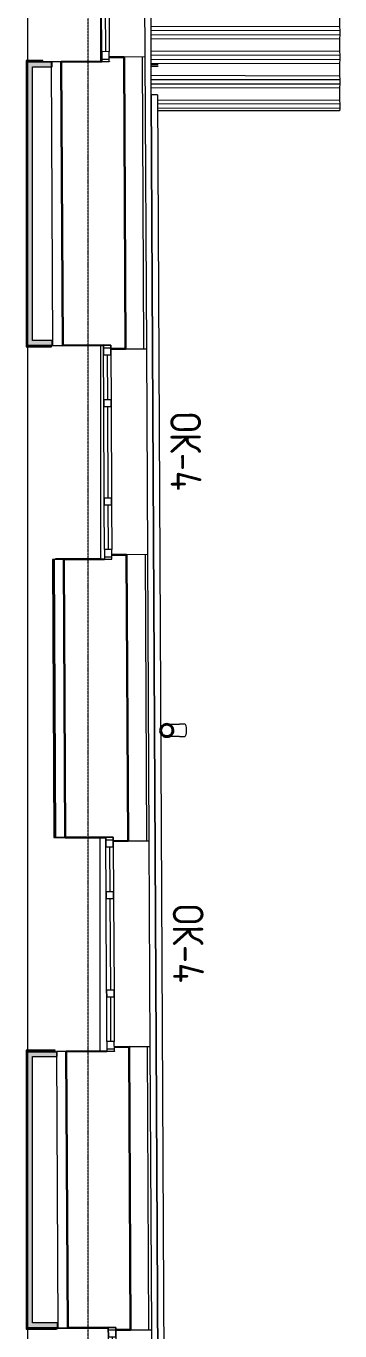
# Model space of a CAD drawing. Header units: millimetres. Extents: x -10178924 to 11692288, y -947381 to 58396.
# Drawn here: x 2496 to 5048, y -153144 to -142533 of the extents above; entities that cross this region are included whole.
import ezdxf

# ---------------------------------------------------------------- set-up
doc = ezdxf.new("R2010")
doc.units = ezdxf.units.MM
doc.linetypes.add('ADSK_Линия сетки', pattern=[25, 20, -2.5, 0, -2.5])
for name, color, linetype, lineweight in [('_ Окна', 7, 'Continuous', 9), ('Марки окон', 7, 'Continuous', 20), ('Обобщенные модели', 7, 'Continuous', 18), ('Ограждение', 7, 'Continuous', 9), ('Окна', 7, 'Continuous', 9), ('Оси', 253, 'Continuous', 9), ('Перекрытие', 7, 'Continuous', 18), ('Стены внутренние', 7, 'Continuous', 18), ('Стены наружные', 7, 'Continuous', 18), ('Стены несущие', 7, 'Continuous', 30), ('Стены отделка', 7, 'Continuous', 30), ('Стены штриховка', 7, 'Continuous', 9), ('ШТРИХОВКА', 252, 'Continuous', 15)]:
    doc.layers.add(name, color=color, linetype=linetype, lineweight=lineweight)
doc.styles.add('GOST Common_2', font='GOST_Common.ttf', dxfattribs={"width": 0.9, "height": 250})

# ---------------------------------------------------------------- blocks, each defined once
blk = doc.blocks.new('Водосток - Тип 1 _карниз больше 490мм_-5143036-План 2-го этажа')
at = {"layer": 'Обобщенные модели'}
for p, q in [((75, 306), (75, 264)), ((175, 264), (175, 306))]:
    blk.add_line(p, q, dxfattribs=at)
at = {"layer": 'Обобщенные модели', "flags": 128}
for points in [[(75, 173), (75, 174), (75, 177), (75, 180), (75, 183), (75, 186), (75, 190), (75, 193), (75, 197), (75, 201), (75, 205), (75, 210), (75, 214), (75, 219), (75, 224), (75, 229), (75, 234), (75, 239), (75, 245), (75, 250), (75, 256), (75, 261), (75, 264)], [(175, 264), (175, 258), (175, 252), (175, 247), (175, 242), (175, 236), (175, 231), (175, 226), (175, 221), (175, 216), (175, 212), (175, 207), (175, 203), (175, 199), (175, 195), (175, 191), (175, 188), (175, 184), (175, 181), (175, 178), (175, 175), (175, 173)]]:
    blk.add_lwpolyline(points, dxfattribs=at)
at = {"layer": 'Обобщенные модели'}
for start, end in [(90, 260.0164), (279.9836, 90)]:
    blk.add_arc((125, 160), 52, start, end, dxfattribs=at)
at = {"layer": 'Обобщенные модели', "lineweight": 40}
for start, end in [(90, 270), (270, 90)]:
    blk.add_arc((125, 160), 50, start, end, dxfattribs=at)
at = {"layer": 'Обобщенные модели'}
for start_param, end_param in [(4.712389, 6.283185), (3.141593, 4.712389)]:
    blk.add_ellipse((125, 306), major_axis=(-50, 0), ratio=0.309017, start_param=start_param, end_param=end_param, dxfattribs=at)
blk = doc.blocks.new('окно трехпол с фрамугой - 1700-2320_h_ _нов_ ОК-26 Е30-4597709-План 2-го этажа')
at = {"layer": '_ Окна', "lineweight": 18}
for p, q in [((-870, 75), (-870, 135)), ((-870, 135), (-790, 135)), ((-790, 135), (-790, 75)), ((-430, 75), (-430, 135)), ((-430, 135), (-370, 135)), ((-370, 135), (-370, 75)), ((370, 75), (370, 135)), ((370, 135), (430, 135)), ((430, 135), (430, 75)), ((790, 135), (790, 75)), ((870, 135), (790, 135)), ((870, 75), (870, 135)), ((-790, 75), (-870, 75)), ((-370, 75), (-430, 75)), ((430, 75), (370, 75)), ((790, 75), (870, 75))]:
    blk.add_line(p, q, dxfattribs=at)
at = {"layer": '_ Окна'}
for p, q in [((-850, 75), (-850, 135)), ((850, 75), (850, 135)), ((-790, 105), (-430, 105)), ((-370, 105), (370, 105)), ((430, 105), (790, 105))]:
    blk.add_line(p, q, dxfattribs=at)
at = {"layer": 'Окна'}
for p, q in [((-870, 135), (-870, 75)), ((-790, 135), (-870, 135)), ((-790, 135), (-430, 135)), ((-370, 135), (-430, 135)), ((-370, 135), (370, 135)), ((430, 135), (370, 135)), ((430, 135), (790, 135)), ((870, 135), (790, 135)), ((870, 75), (870, 135)), ((-870, 75), (-790, 75)), ((-430, 75), (-790, 75)), ((-430, 75), (-370, 75)), ((370, 75), (-370, 75)), ((370, 75), (430, 75)), ((790, 75), (430, 75)), ((790, 75), (870, 75))]:
    blk.add_line(p, q, dxfattribs=at)
blk = doc.blocks.new('окно трехпол с фрамугой - 1700-2320_h_ _нов_-4597698-План 2-го этажа')
at = {"layer": '_ Окна', "lineweight": 18}
for p, q in [((-870, 75), (-870, 135)), ((-870, 135), (-790, 135)), ((-790, 135), (-790, 75)), ((-430, 75), (-430, 135)), ((-430, 135), (-370, 135)), ((-370, 135), (-370, 75)), ((370, 75), (370, 135)), ((370, 135), (430, 135)), ((430, 135), (430, 75)), ((790, 135), (790, 75)), ((870, 135), (790, 135)), ((870, 75), (870, 135)), ((-790, 75), (-870, 75)), ((-370, 75), (-430, 75)), ((430, 75), (370, 75)), ((790, 75), (870, 75))]:
    blk.add_line(p, q, dxfattribs=at)
at = {"layer": '_ Окна'}
for p, q in [((-850, 75), (-850, 135)), ((850, 75), (850, 135)), ((-790, 105), (-430, 105)), ((-370, 105), (370, 105)), ((430, 105), (790, 105))]:
    blk.add_line(p, q, dxfattribs=at)
at = {"layer": 'Окна'}
for p, q in [((-870, 135), (-870, 75)), ((-790, 135), (-870, 135)), ((-790, 135), (-430, 135)), ((-370, 135), (-430, 135)), ((-370, 135), (370, 135)), ((430, 135), (370, 135)), ((430, 135), (790, 135)), ((870, 135), (790, 135)), ((870, 75), (870, 135)), ((-870, 75), (-790, 75)), ((-430, 75), (-790, 75)), ((-430, 75), (-370, 75)), ((370, 75), (-370, 75)), ((370, 75), (430, 75)), ((790, 75), (430, 75)), ((790, 75), (870, 75))]:
    blk.add_line(p, q, dxfattribs=at)
blk = doc.blocks.new('Ограждение 5 - Ограждение 1-6938385-План 2-го этажа')
at = {"layer": 'Ограждение'}
for p, q in [((3511, 33747), (3571, 33747)), ((3571, 33731), (3511, 33731))]:
    blk.add_line(p, q, dxfattribs=at)
blk = doc.blocks.new('Roof Cladding - 1000x35mm-6963189-План 2-го этажа')
at = {"layer": 'Обобщенные модели'}
for p, q in [((4925, 34389), (5048, 34389)), ((5048, 34389), (5046, 34356)), ((4932, 34189), (5047, 34189)), ((5046, 34169), (5045, 34156)), ((5047, 34189), (5047, 34184)), ((3511, 34159), (5045, 34156)), ((5045, 34156), (5045, 34056)), ((3511, 34059), (5045, 34056)), ((3511, 34026), (5047, 34024)), ((3511, 33991), (5047, 33989)), ((3511, 33959), (5045, 33956)), ((5045, 34056), (5047, 34024)), ((5047, 33989), (5045, 33956)), ((5045, 33956), (5045, 33856)), ((5047, 34024), (5047, 33989)), ((3511, 33859), (5045, 33856)), ((5045, 33856), (5047, 33824)), ((3511, 33826), (5047, 33824)), ((3511, 33791), (5047, 33789)), ((3511, 33759), (5045, 33756)), ((5045, 33756), (5044, 33656)), ((5047, 33789), (5045, 33756)), ((5047, 33824), (5047, 33789)), ((3511, 33659), (5044, 33656)), ((5044, 33656), (5046, 33624)), ((3511, 33626), (5046, 33624)), ((3511, 33591), (5046, 33589)), ((3511, 33559), (5044, 33556)), ((5046, 33589), (5044, 33556)), ((5044, 33556), (5044, 33456)), ((5046, 33624), (5046, 33589)), ((3564, 33459), (5044, 33456)), ((5046, 33424), (3564, 33426)), ((5044, 33456), (5046, 33424)), ((5046, 33389), (3564, 33391)), ((5045, 33369), (3564, 33371)), ((5046, 33389), (5045, 33369)), ((5046, 33424), (5046, 33389))]:
    blk.add_line(p, q, dxfattribs=at)
blk = doc.blocks.new('2 этаж')
at = {"layer": 'Стены внутренние'}
for points in [[(2548, -91583), (2548, -89318), (2508, -89318), (2508, -91583)], [(2708, -89358), (2708, -89318), (2548, -89318), (2548, -89358)], [(2508, -91623), (2708, -91623), (2708, -91583), (2508, -91583)], [(2548, -99572), (2548, -97367), (2508, -97367), (2508, -99572)], [(2548, -97407), (2748, -97407), (2748, -97367), (2548, -97367)], [(2508, -99612), (2750, -99612), (2750, -99572), (2508, -99572)]]:
    blk.add_hatch(color=256, dxfattribs=at).paths.add_polyline_path(points)
at = {"layer": 'Оси', "color": 252, "linetype": 'ADSK_Линия сетки'}
blk.add_line((3000, -128115), (3000, -78863), dxfattribs=at)
at = {"layer": 'Перекрытие'}
for p, q in [((2508, -87345), (2508, -89306)), ((3104, -89314), (3104, -87579)), ((2508, -91635), (2508, -97355)), ((2714, -91616), (2708, -91616)), ((3104, -93356), (3104, -91622)), ((2739, -93364), (2739, -93356)), ((2739, -93356), (3104, -93356)), ((3099, -95626), (2739, -95626)), ((3099, -97364), (3099, -95626)), ((2508, -99624), (2508, -102474)), ((3165, -99619), (2743, -99619)), ((2755, -99612), (2750, -99612))]:
    blk.add_line(p, q, dxfattribs=at)
at = {"layer": 'Стены внутренние'}
blk.add_line((2755, -99618), (2755, -99612), dxfattribs=at)
at = {"layer": 'Стены наружные'}
for p, q in [((3511, -82556), (3511, -89585)), ((3454, -87602), (3462, -89277)), ((3564, -89585), (3511, -89585)), ((3578, -102303), (3514, -89585)), ((3514, -89585), (3578, -102303)), ((3564, -89585), (3628, -102303)), ((3474, -91650), (3483, -93325)), ((3495, -95652), (3503, -97327)), ((2743, -99618), (2755, -99618)), ((3515, -99628), (3523, -101328))]:
    blk.add_line(p, q, dxfattribs=at)
at = {"layer": 'Стены несущие'}
for p, q in [((3112, -89314), (2782, -89316)), ((2794, -91624), (2782, -89316)), ((3292, -89278), (3172, -89279)), ((3172, -89314), (3172, -89316)), ((3304, -91651), (3292, -89278)), ((2794, -91624), (3124, -91622)), ((3184, -91652), (3304, -91651)), ((3133, -93362), (2803, -93364)), ((2814, -95626), (2803, -93364)), ((3313, -93326), (3193, -93327)), ((3325, -95653), (3313, -93326)), ((2814, -95626), (3144, -95624)), ((3205, -95654), (3325, -95653)), ((3153, -97364), (2823, -97366)), ((2823, -97366), (2835, -99612)), ((3333, -97328), (3213, -97329)), ((3213, -97364), (3213, -97366)), ((3333, -97328), (3345, -99629)), ((2835, -99612), (3165, -99610)), ((3225, -99630), (3345, -99629))]:
    blk.add_line(p, q, dxfattribs=at)
at = {"layer": 'Стены отделка', "lineweight": 9}
for p, q in [((2632, -89306), (2496, -89306)), ((2496, -89308), (2496, -91633)), ((2508, -89318), (2508, -91623)), ((2508, -89318), (2708, -89318)), ((2632, -89317), (2632, -89306)), ((2782, -89316), (2632, -89317)), ((2714, -91623), (2702, -89316)), ((2708, -89358), (2708, -89318)), ((3462, -89277), (3292, -89278)), ((3442, -89279), (3442, -89277)), ((3462, -89277), (3474, -91650)), ((2548, -89358), (2708, -89358)), ((2548, -91583), (2548, -89358)), ((2498, -91635), (2702, -91635)), ((2714, -91623), (2508, -91623)), ((2708, -91583), (2548, -91583)), ((2702, -91624), (2794, -91624)), ((2702, -91635), (2702, -91624)), ((2708, -91623), (2708, -91583)), ((2714, -91624), (2714, -91623)), ((3304, -91651), (3474, -91650)), ((3454, -91650), (3454, -91649)), ((2803, -93364), (2711, -93364)), ((2711, -93364), (2722, -95626)), ((3483, -93325), (3313, -93326)), ((3483, -93325), (3495, -95652)), ((2722, -95626), (2814, -95626)), ((3325, -95653), (3495, -95652)), ((2731, -97355), (2496, -97355)), ((2496, -97357), (2496, -99622)), ((2508, -97367), (2508, -99612)), ((2508, -97367), (2748, -97367)), ((2548, -97407), (2748, -97407)), ((2548, -99572), (2548, -97407)), ((2731, -97367), (2731, -97355)), ((2743, -97366), (2755, -99612)), ((2823, -97366), (2743, -97366)), ((2748, -97407), (2748, -97367)), ((3503, -97327), (3333, -97328)), ((3483, -97329), (3483, -97327)), ((3503, -97327), (3515, -99628)), ((2498, -99624), (2743, -99624)), ((2750, -99612), (2508, -99612)), ((2750, -99572), (2548, -99572)), ((2743, -99624), (2743, -99612)), ((2750, -99612), (2750, -99572)), ((2755, -99612), (2835, -99612)), ((3345, -99629), (3515, -99628))]:
    blk.add_line(p, q, dxfattribs=at)
at = {"layer": 'Стены штриховка'}
for p, q in [((2496, -89306), (2496, -89308)), ((2496, -89308), (2632, -89308)), ((2498, -89306), (2498, -91635)), ((3454, -91649), (3442, -89279)), ((2496, -91633), (2702, -91633)), ((2496, -91633), (2496, -91635)), ((2496, -91635), (2498, -91635)), ((2713, -93364), (2724, -95626)), ((2723, -93364), (2734, -95626)), ((3463, -93325), (3475, -95652)), ((2496, -97355), (2496, -97357)), ((2496, -97357), (2731, -97357)), ((2498, -97355), (2498, -99624)), ((3495, -99628), (3483, -97329)), ((2496, -99622), (2743, -99622)), ((2496, -99622), (2496, -99624)), ((2496, -99624), (2498, -99624))]:
    blk.add_line(p, q, dxfattribs=at)
at = {"layer": 'Обобщенные модели'}
blk.add_blockref('Roof Cladding - 1000x35mm-6963189-План 2-го этажа', (0, -123086), dxfattribs=at)
at = {"layer": 'Обобщенные модели', "rotation": 270.2912255442424}
blk.add_blockref('Водосток - Тип 1 _карниз больше 490мм_-5143036-План 2-го этажа', (3479, -94630), dxfattribs=at)
at = {"layer": 'Ограждение'}
blk.add_blockref('Ограждение 5 - Ограждение 1-6938385-План 2-го этажа', (0, -123086), dxfattribs=at)
at = {"layer": 'Окна', "rotation": 270.2912255442423}
for name, p in [('окно трехпол с фрамугой - 1700-2320_h_ _нов_-4597698-План 2-го этажа', (3033, -88445)), ('окно трехпол с фрамугой - 1700-2320_h_ _нов_-4597698-План 2-го этажа', (3054, -92493)), ('окно трехпол с фрамугой - 1700-2320_h_ _нов_-4597698-План 2-го этажа', (3074, -96494)), ('окно трехпол с фрамугой - 1700-2320_h_ _нов_ ОК-26 Е30-4597709-План 2-го этажа', (3094, -100480))]:
    blk.add_blockref(name, p, dxfattribs=at)
at = {"layer": 'Марки окон', "lineweight": 9, "char_height": 250, "width": 702.9, "attachment_point": 5, "rotation": 270.2912, "line_spacing_factor": 1.022766, "style": 'GOST Common_2'}
for insert in [(3794, -92485), (3814, -96487)]:
    blk.add_mtext('\\pxqc,t1.8,3.6,5.4,7.2,9,10.8,12.6,14.4,16.2,18,19.8,21.6,23.4,25.2,27,28.8,30.6,32.4,34.2,36,37.8,39.6,41.4,43.2,45,46.8,48.6,50.4,52.2,54,55.8,57.6;{ОК-4}', dxfattribs=dict(at, insert=insert))

msp = doc.modelspace()

# ---------------------------------------------------------------- block references
at = {"layer": 'ШТРИХОВКА'}
msp.add_blockref('2 этаж', (0, -53506.6), dxfattribs=at)

doc.saveas('drawing.dxf')
